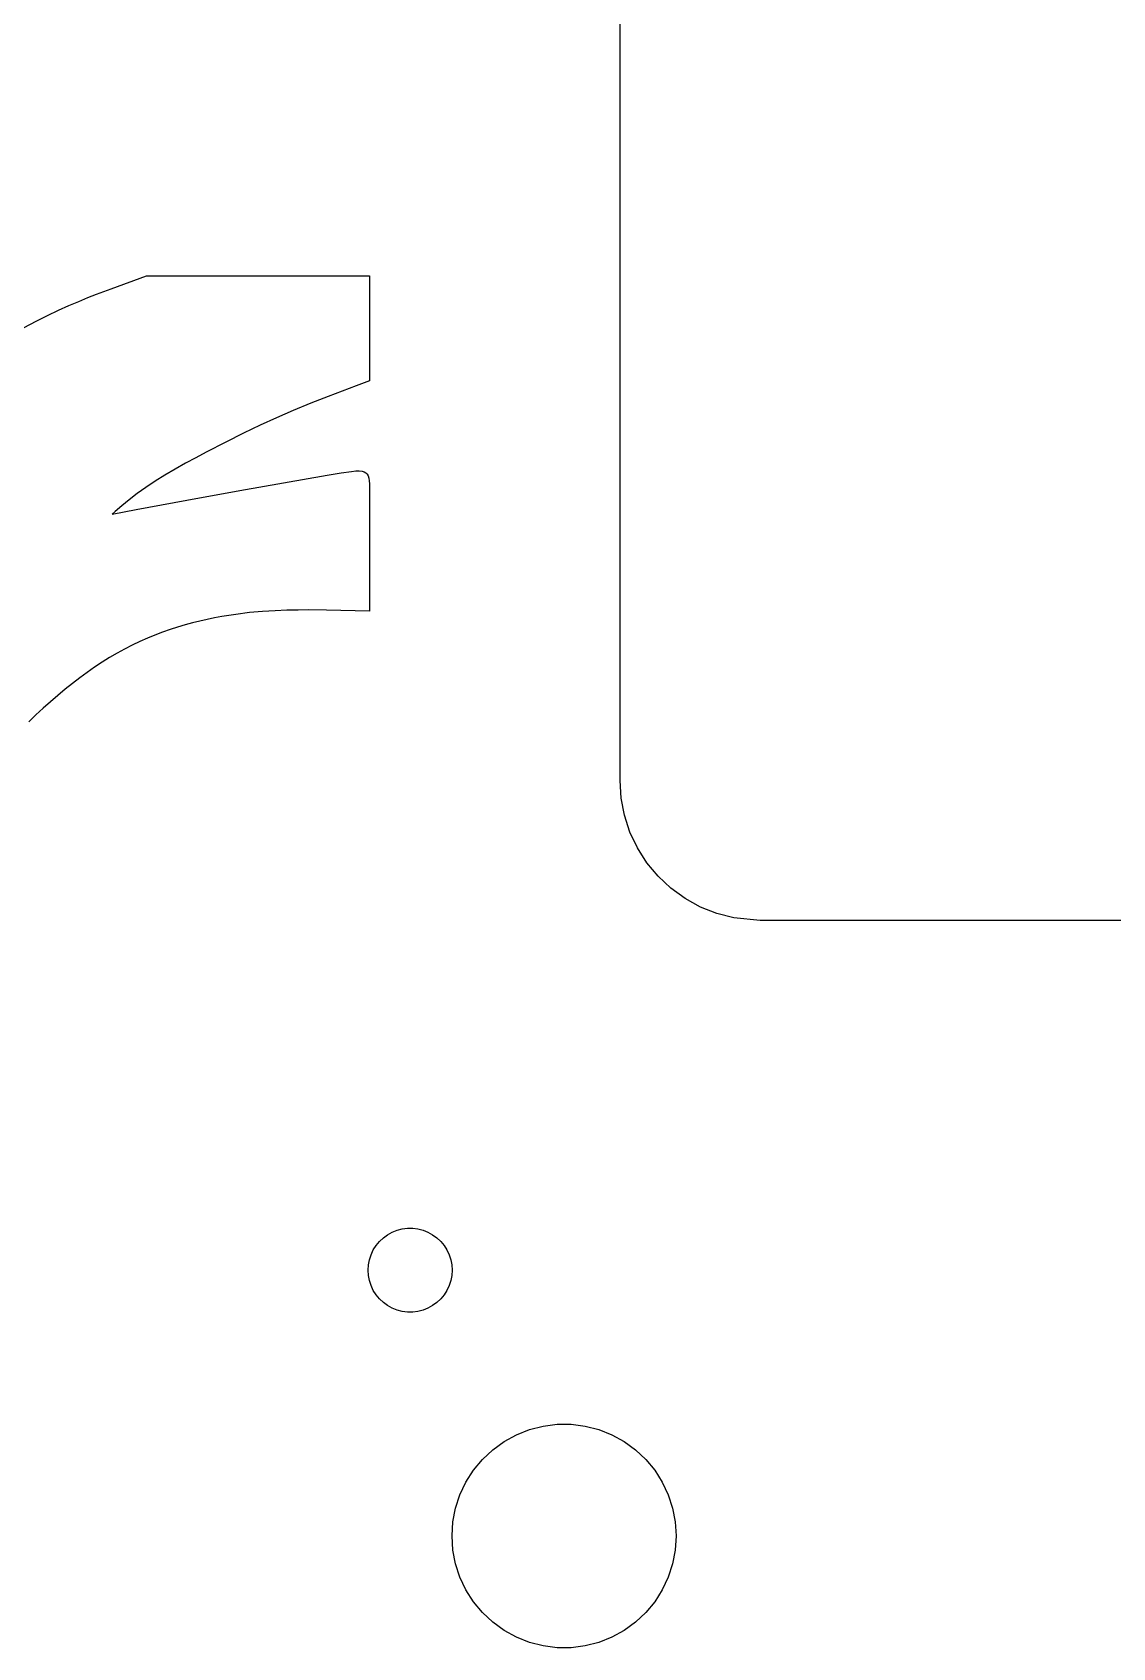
# Model space of a CAD drawing. Header units: metres. Extents: x -400 to 400, y -75 to 435.
# Drawn here: x 147.5 to 186.1, y 348 to 405.7 of the extents above; entities that cross this region are included whole.
import ezdxf

# ---------------------------------------------------------------- set-up
doc = ezdxf.new("R2010")
doc.units = ezdxf.units.M

msp = doc.modelspace()

# ---------------------------------------------------------------- linework, layer by layer
for p, q in [((168.5, 379), (168.5, 409)), ((150.326, 396.572), (151.589, 397.036)), ((151.589, 397.036), (159.552, 397.036)), ((159.552, 397.036), (159.552, 393.278)), ((148.81, 395.973), (149.162, 396.123)), ((149.162, 396.123), (149.491, 396.256)), ((149.491, 396.256), (149.796, 396.375)), ((149.796, 396.375), (150.326, 396.572)), ((147.639, 395.412), (148.047, 395.619)), ((148.047, 395.619), (148.438, 395.806)), ((148.438, 395.806), (148.81, 395.973)), ((147.215, 395.184), (147.639, 395.412)), ((159.552, 393.278), (159.075, 393.1)), ((158.077, 392.724), (157.452, 392.48)), ((159.075, 393.1), (158.077, 392.724)), ((156.82, 392.222), (156.222, 391.963)), ((157.452, 392.48), (156.82, 392.222)), ((155.643, 391.696), (155.05, 391.408)), ((156.222, 391.963), (155.643, 391.696)), ((154.413, 391.089), (153.711, 390.73)), ((155.05, 391.408), (154.413, 391.089)), ((152.975, 390.335), (152.607, 390.128)), ((153.345, 390.537), (152.975, 390.335)), ((153.711, 390.73), (153.345, 390.537)), ((151.896, 389.696), (151.563, 389.475)), ((152.245, 389.914), (151.896, 389.696)), ((152.607, 390.128), (152.245, 389.914)), ((154.914, 389.359), (158.038, 389.909)), ((158.038, 389.909), (158.537, 389.994)), ((158.537, 389.994), (158.912, 390.048)), ((158.912, 390.048), (159.059, 390.061)), ((159.059, 390.061), (159.181, 390.063)), ((159.181, 390.063), (159.282, 390.054)), ((159.282, 390.054), (159.362, 390.033)), ((159.362, 390.033), (159.424, 389.999)), ((159.424, 389.999), (159.449, 389.976)), ((159.449, 389.976), (159.471, 389.95)), ((159.471, 389.95), (159.505, 389.887)), ((159.505, 389.887), (159.527, 389.809)), ((159.527, 389.809), (159.541, 389.713)), ((159.541, 389.713), (159.548, 389.601)), ((151.253, 389.252), (150.965, 389.031)), ((151.563, 389.475), (151.253, 389.252)), ((153.03, 389.019), (154.914, 389.359)), ((159.548, 389.601), (159.551, 389.32)), ((159.551, 389.32), (159.551, 385.054)), ((150.359, 388.514), (151.211, 388.681)), ((150.463, 388.608), (150.359, 388.514)), ((150.702, 388.815), (150.463, 388.608)), ((150.965, 389.031), (150.702, 388.815)), ((151.211, 388.681), (153.03, 389.019)), ((156.176, 385.069), (155.728, 385.041)), ((156.6, 385.086), (156.176, 385.069)), ((156.999, 385.093), (156.6, 385.086)), ((157.369, 385.094), (156.999, 385.093)), ((158.014, 385.084), (157.369, 385.094)), ((159.551, 385.054), (158.014, 385.084)), ((152.964, 384.56), (152.696, 384.48)), ((153.23, 384.632), (152.964, 384.56)), ((153.494, 384.698), (153.23, 384.632)), ((153.756, 384.758), (153.494, 384.698)), ((154.015, 384.811), (153.756, 384.758)), ((154.271, 384.859), (154.015, 384.811)), ((154.773, 384.938), (154.271, 384.859)), ((155.26, 384.998), (154.773, 384.938)), ((155.728, 385.041), (155.26, 384.998)), ((151.343, 383.965), (151.072, 383.836)), ((151.615, 384.084), (151.343, 383.965)), ((151.886, 384.195), (151.615, 384.084)), ((152.157, 384.298), (151.886, 384.195)), ((152.427, 384.393), (152.157, 384.298)), ((152.696, 384.48), (152.427, 384.393)), ((150.263, 383.393), (149.996, 383.227)), ((150.532, 383.551), (150.263, 383.393)), ((150.801, 383.698), (150.532, 383.551)), ((151.072, 383.836), (150.801, 383.698)), ((149.464, 382.865), (149.2, 382.672)), ((149.73, 383.05), (149.464, 382.865)), ((149.996, 383.227), (149.73, 383.05)), ((148.675, 382.26), (148.414, 382.042)), ((148.937, 382.47), (148.675, 382.26)), ((149.2, 382.672), (148.937, 382.47)), ((148.153, 381.817), (147.894, 381.585)), ((148.414, 382.042), (148.153, 381.817)), ((147.635, 381.346), (147.377, 381.1)), ((147.894, 381.585), (147.635, 381.346)), ((168.539, 378.373), (168.5, 379)), ((168.657, 377.757), (168.539, 378.373)), ((168.851, 377.159), (168.657, 377.757)), ((169.118, 376.591), (168.851, 377.159)), ((169.455, 376.061), (169.118, 376.591)), ((169.855, 375.577), (169.455, 376.061)), ((170.313, 375.147), (169.855, 375.577)), ((170.821, 374.778), (170.313, 375.147)), ((171.371, 374.476), (170.821, 374.778)), ((171.955, 374.245), (171.371, 374.476)), ((172.563, 374.089), (171.955, 374.245)), ((173.5, 374), (172.563, 374.089)), ((236.5, 374), (173.5, 374)), ((159.907, 362.527), (160.044, 362.656)), ((160.044, 362.656), (160.196, 362.766)), ((160.196, 362.766), (160.361, 362.857)), ((160.361, 362.857), (160.536, 362.927)), ((160.536, 362.927), (160.719, 362.973)), ((160.719, 362.973), (160.906, 362.997)), ((160.906, 362.997), (161.094, 362.997)), ((161.094, 362.997), (161.281, 362.973)), ((161.281, 362.973), (161.464, 362.927)), ((161.464, 362.927), (161.639, 362.857)), ((161.639, 362.857), (161.804, 362.766)), ((161.804, 362.766), (161.956, 362.656)), ((161.956, 362.656), (162.093, 362.527)), ((159.547, 361.873), (159.605, 362.052)), ((159.605, 362.052), (159.686, 362.223)), ((159.686, 362.223), (159.786, 362.382)), ((159.786, 362.382), (159.907, 362.527)), ((162.093, 362.527), (162.214, 362.382)), ((162.214, 362.382), (162.314, 362.223)), ((162.314, 362.223), (162.395, 362.052)), ((162.395, 362.052), (162.453, 361.873)), ((159.5, 361.5), (159.512, 361.688)), ((159.512, 361.312), (159.5, 361.5)), ((159.512, 361.688), (159.547, 361.873)), ((162.453, 361.873), (162.488, 361.688)), ((162.488, 361.688), (162.5, 361.5)), ((162.5, 361.5), (162.488, 361.312)), ((159.547, 361.127), (159.512, 361.312)), ((159.605, 360.948), (159.547, 361.127)), ((159.686, 360.777), (159.605, 360.948)), ((162.395, 360.948), (162.314, 360.777)), ((162.453, 361.127), (162.395, 360.948)), ((162.488, 361.312), (162.453, 361.127)), ((159.786, 360.618), (159.686, 360.777)), ((159.907, 360.473), (159.786, 360.618)), ((160.044, 360.344), (159.907, 360.473)), ((160.196, 360.234), (160.044, 360.344)), ((161.956, 360.344), (161.804, 360.234)), ((162.093, 360.473), (161.956, 360.344)), ((162.214, 360.618), (162.093, 360.473)), ((162.314, 360.777), (162.214, 360.618)), ((160.361, 360.143), (160.196, 360.234)), ((160.536, 360.073), (160.361, 360.143)), ((160.719, 360.027), (160.536, 360.073)), ((160.906, 360.003), (160.719, 360.027)), ((161.094, 360.003), (160.906, 360.003)), ((161.281, 360.027), (161.094, 360.003)), ((161.464, 360.073), (161.281, 360.027)), ((161.639, 360.143), (161.464, 360.073)), ((161.804, 360.234), (161.639, 360.143)), ((164.797, 355.619), (165.264, 355.804)), ((165.264, 355.804), (165.75, 355.929)), ((165.75, 355.929), (166.249, 355.992)), ((166.249, 355.992), (166.751, 355.992)), ((166.751, 355.992), (167.25, 355.929)), ((167.25, 355.929), (167.736, 355.804)), ((167.736, 355.804), (168.203, 355.619)), ((163.584, 354.738), (163.95, 355.082)), ((163.95, 355.082), (164.357, 355.377)), ((164.357, 355.377), (164.797, 355.619)), ((168.203, 355.619), (168.643, 355.377)), ((168.643, 355.377), (169.05, 355.082)), ((169.05, 355.082), (169.416, 354.738)), ((163.264, 354.351), (163.584, 354.738)), ((169.416, 354.738), (169.736, 354.351)), ((162.781, 353.473), (162.995, 353.927)), ((162.995, 353.927), (163.264, 354.351)), ((169.736, 354.351), (170.005, 353.927)), ((170.005, 353.927), (170.219, 353.473)), ((162.626, 352.995), (162.781, 353.473)), ((170.219, 353.473), (170.374, 352.995)), ((162.532, 352.501), (162.626, 352.995)), ((170.374, 352.995), (170.468, 352.501)), ((162.5, 352), (162.532, 352.501)), ((170.468, 352.501), (170.5, 352)), ((162.532, 351.499), (162.5, 352)), ((170.5, 352), (170.468, 351.499)), ((162.626, 351.005), (162.532, 351.499)), ((162.781, 350.528), (162.626, 351.005)), ((170.374, 351.005), (170.219, 350.528)), ((170.468, 351.499), (170.374, 351.005)), ((162.995, 350.073), (162.781, 350.528)), ((170.219, 350.528), (170.005, 350.073)), ((163.264, 349.649), (162.995, 350.073)), ((170.005, 350.073), (169.736, 349.649)), ((163.584, 349.262), (163.264, 349.649)), ((169.736, 349.649), (169.416, 349.262)), ((163.95, 348.918), (163.584, 349.262)), ((164.357, 348.623), (163.95, 348.918)), ((169.05, 348.918), (168.643, 348.623)), ((169.416, 349.262), (169.05, 348.918)), ((164.797, 348.381), (164.357, 348.623)), ((165.264, 348.196), (164.797, 348.381)), ((165.75, 348.071), (165.264, 348.196)), ((167.736, 348.196), (167.25, 348.071)), ((168.203, 348.381), (167.736, 348.196)), ((168.643, 348.623), (168.203, 348.381)), ((166.249, 348.008), (165.75, 348.071)), ((166.751, 348.008), (166.249, 348.008)), ((167.25, 348.071), (166.751, 348.008))]:
    msp.add_line(p, q)

doc.saveas('drawing.dxf')
